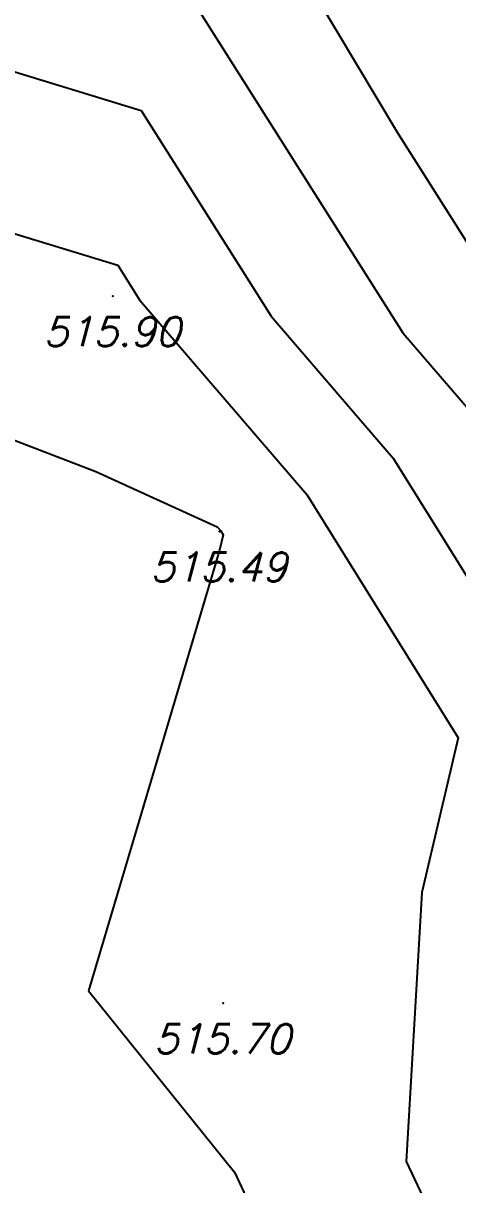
# Model space of a CAD drawing. Header units: metres. Extents: x 222509 to 223547, y 765290 to 766147.
# Drawn here: x 223018.36 to 223024.35, y 765909.11 to 765925.11 of the extents above; entities that cross this region are included whole.
import ezdxf
from ezdxf.enums import TextEntityAlignment as Align

# ---------------------------------------------------------------- set-up
doc = ezdxf.new("R2010")
doc.units = ezdxf.units.M
doc.linetypes.add('DASHED', pattern=[19.049999999999997, 12.7, -6.35])
for name, color, linetype in [('PNT2510', 8, 'Continuous'), ('PNTELEV2510', 7, 'Continuous'), ('Tcontours1', 250, 'Continuous'), ('Tcontours2', 250, 'DASHED')]:
    doc.layers.add(name, color=color, linetype=linetype)
doc.styles.add('PTXT', font='txt.shx')

# ---------------------------------------------------------------- blocks, each defined once
blk = doc.blocks.new('SRVPNO9')
at = {"layer": 'PNTELEV2510', "style": 'PTXT', "oblique": 15}
blk.add_attdef('ELEV2', text='', height=1, dxfattribs=at).set_placement((-0.03460294066353953, -1.723318085945904), align=Align.CENTER)
blk = doc.blocks.new('G$CAC2BD834')
at = {"layer": 'PNT2510'}
for p in [(223019.6, 765921.35, 515.9), (223021.07, 765918.11, 515.49), (223021.12, 765911.61, 515.7)]:
    blk.add_point(p, dxfattribs=at)
at = {"layer": 'Tcontours1'}
for points, elevation in [([(223015.553358181, 765935.4075438541), (223019.684188679, 765931.107033962), (223019.833253157, 765930.318365225), (223019.870521387, 765928.938543353), (223019.474648383, 765926.770980512), (223019.875993367, 765926.168160227), (223020.309788704, 765926.035629335), (223023.594761754, 765920.8454097171), (223024.650864076, 765919.6166580891), (223026.144507926, 765917.215200371), (223026.294045094, 765915.42314776), (223026.138359746, 765912.4507078709), (223026.08642348, 765907.7348547591), (223026.146245351, 765906.570816568), (223025.127730692, 765901.127010053), (223026.789832602, 765900.525337232), (223027.110881225, 765897.483745198), (223027.32444418, 765895.5006173521), (223027.225977359, 765894.035757835), (223027.581721434, 765893.2901335509), (223028.420160614, 765886.6156824791), (223030.248234774, 765886.96426809), (223036.313624924, 765888.1096387041)], 517), ([(223013.205531599, 765927.8660926659), (223013.630053797, 765927.413934688), (223013.57922846, 765927.1356456621), (223016.504810001, 765922.7414213209), (223019.666936543, 765921.775344894), (223019.968318571, 765921.2991647591), (223022.274289461, 765918.616218775), (223024.356505251, 765915.2684641009), (223023.856979252, 765913.1376359471), (223023.639599574, 765909.42922484), (223025.112493576, 765906.3163463109), (223023.878249989, 765899.7195013709), (223026.431564025, 765898.7952140879), (223026.582922325, 765897.36125622), (223026.683606531, 765896.426311052), (223026.479717217, 765893.393114717), (223027.216335037, 765891.84919544), (223027.84339482, 765886.857444173), (223027.903006792, 765884.926466173), (223029.063810423, 765877.431920359), (223029.492479538, 765877.1936238729), (223030.027621737, 765877.2795305559), (223036.274370288, 765878.20854855)], 516)]:
    blk.add_lwpolyline(points, dxfattribs=dict(at, elevation=elevation))
at = {"layer": 'Tcontours2'}
for points, elevation in [([(223014.767766979, 765940.7831028979), (223017.7079126, 765937.2789009471), (223020.179478201, 765934.769579073), (223020.499524528, 765934.436386415), (223021.358551913, 765929.8914535521), (223021.433609207, 765927.112526438), (223021.652583016, 765926.734792819), (223023.517435448, 765923.605576119), (223025.407983345, 765920.6185321959), (223025.839151384, 765920.116877746), (223026.448951661, 765919.136450195), (223026.692065215, 765916.22297867), (223026.438956114, 765911.390464871), (223026.398796687, 765907.743957918), (223026.497924042, 765905.8150977129), (223025.752471043, 765901.830764394), (223026.968966891, 765901.3903988041), (223027.374860676, 765897.544989687), (223027.644863005, 765895.037770502), (223027.59910743, 765894.357079394), (223027.764414632, 765894.010602606), (223028.154020658, 765890.9091178271), (223034.51215483, 765892.1215161709), (223035.258498201, 765892.251103718)], 517.5), ([(223013.662334572, 765932.552614329), (223016.916544202, 765929.086560373), (223016.526938421, 765926.953313087), (223018.190401684, 765924.454790774), (223019.988362624, 765923.905487115), (223021.781540162, 765921.072287238), (223023.462576768, 765919.116438432), (223025.840064192, 765915.2939505479), (223025.896024972, 765914.6233168491), (223025.837763379, 765913.510950872), (223025.774050273, 765907.7257516), (223025.79456666, 765907.326535422), (223024.502990341, 765900.423255712), (223026.610698314, 765899.66027566), (223026.846901775, 765897.4225007091), (223027.004025356, 765895.963464202), (223026.852847288, 765893.7144362759), (223027.399028236, 765892.569664495), (223028.19547087, 765886.2295297291), (223028.221853306, 765885.374937941), (223028.735589479, 765882.058081247), (223028.925305316, 765881.952618513), (223033.229910016, 765882.643639165), (223035.284182397, 765882.949151063)], 516.5), ([(223010.07616323, 765923.1495440991), (223014.444804985, 765921.043444281), (223014.812273487, 765920.98028098), (223014.926009598, 765920.636673065), (223019.363448421, 765918.933162105), (223021.038218506, 765918.1715943309), (223021.086002153, 765918.115999118), (223021.118775224, 765918.063307076), (223021.069245039, 765917.852026158), (223019.265872045, 765911.780178695), (223021.275540186, 765909.283107943), (223024.069652763, 765903.37790836), (223023.253509638, 765899.01574703), (223026.252429736, 765897.9301525159), (223026.318942875, 765897.300011732), (223026.363187707, 765896.889157902), (223026.106587146, 765893.071793158), (223027.033641839, 765891.128726384)], 515.5)]:
    blk.add_lwpolyline(points, dxfattribs=dict(at, elevation=elevation))
at = {"layer": 'PNT2510'}
ref = blk.add_blockref('SRVPNO9', (223019.6, 765921.35, 515.9), dxfattribs=dict(at, xscale=0.4, yscale=0.4, zscale=0.4))
ref.add_attrib('ELEV2', '515.90', dxfattribs={"layer": 'PNTELEV2510', "height": 0.4000000000000001, "style": 'PTXT', "oblique": 15}).set_placement((223019.5861588237, 765920.6606727656, 515.9), align=Align.CENTER)
ref = blk.add_blockref('SRVPNO9', (223021.07, 765918.11, 515.49), dxfattribs=dict(at, xscale=0.4, yscale=0.4, zscale=0.4))
ref.add_attrib('ELEV2', '515.49', dxfattribs={"layer": 'PNTELEV2510', "height": 0.4000000000000001, "style": 'PTXT', "oblique": 15}).set_placement((223021.0561588237, 765917.4206727656, 515.49), align=Align.CENTER)
ref = blk.add_blockref('SRVPNO9', (223021.12, 765911.61, 515.7), dxfattribs=dict(at, xscale=0.4, yscale=0.4, zscale=0.4))
ref.add_attrib('ELEV2', '515.70', dxfattribs={"layer": 'PNTELEV2510', "height": 0.4000000000000001, "style": 'PTXT', "oblique": 15}).set_placement((223021.1061588237, 765910.9206727656, 515.7), align=Align.CENTER)

msp = doc.modelspace()

# ---------------------------------------------------------------- block references
msp.add_blockref('G$CAC2BD834', (0, 0))

doc.saveas('drawing.dxf')
